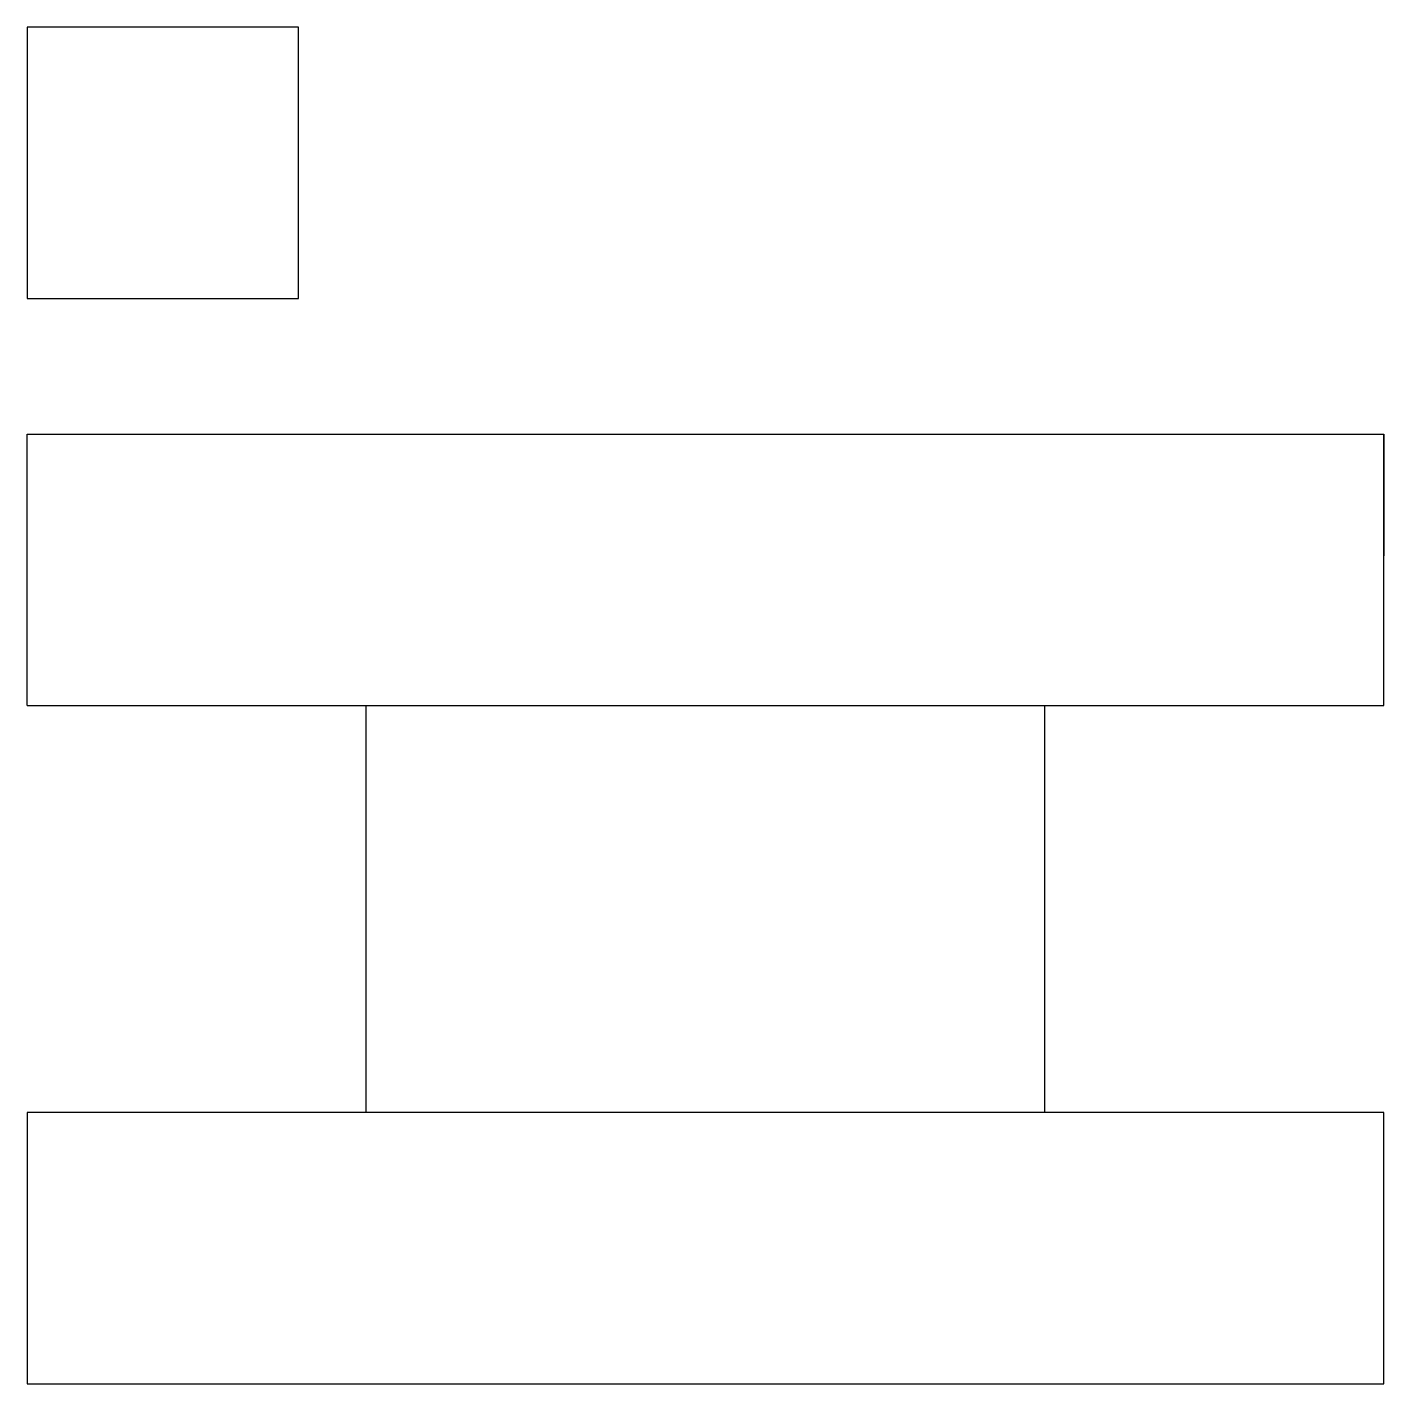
# Model space of a CAD drawing. Header units: millimetres. Extents: x 0 to 100, y 0 to 100.
import ezdxf

# ---------------------------------------------------------------- set-up
doc = ezdxf.new("R2010")
doc.units = ezdxf.units.MM

msp = doc.modelspace()

# ---------------------------------------------------------------- linework, layer by layer
for p, q in [((20, 100), (0, 100)), ((0, 100), (0, 80)), ((20, 80), (20, 100)), ((0, 80), (20, 80)), ((20, 80), (20, 80)), ((0, 50), (0, 70)), ((0, 70), (100, 70)), ((100, 50), (100, 70)), ((100, 70), (100, 61.02)), ((0, 50), (25, 50)), ((25, 20), (25, 50)), ((25, 50), (75, 50)), ((75, 20), (75, 50)), ((75, 50), (100, 50)), ((100, 20), (0, 20)), ((0, 20), (0, 0)), ((100, 0), (100, 20)), ((0, 0), (100, 0))]:
    msp.add_line(p, q)

doc.saveas('drawing.dxf')
